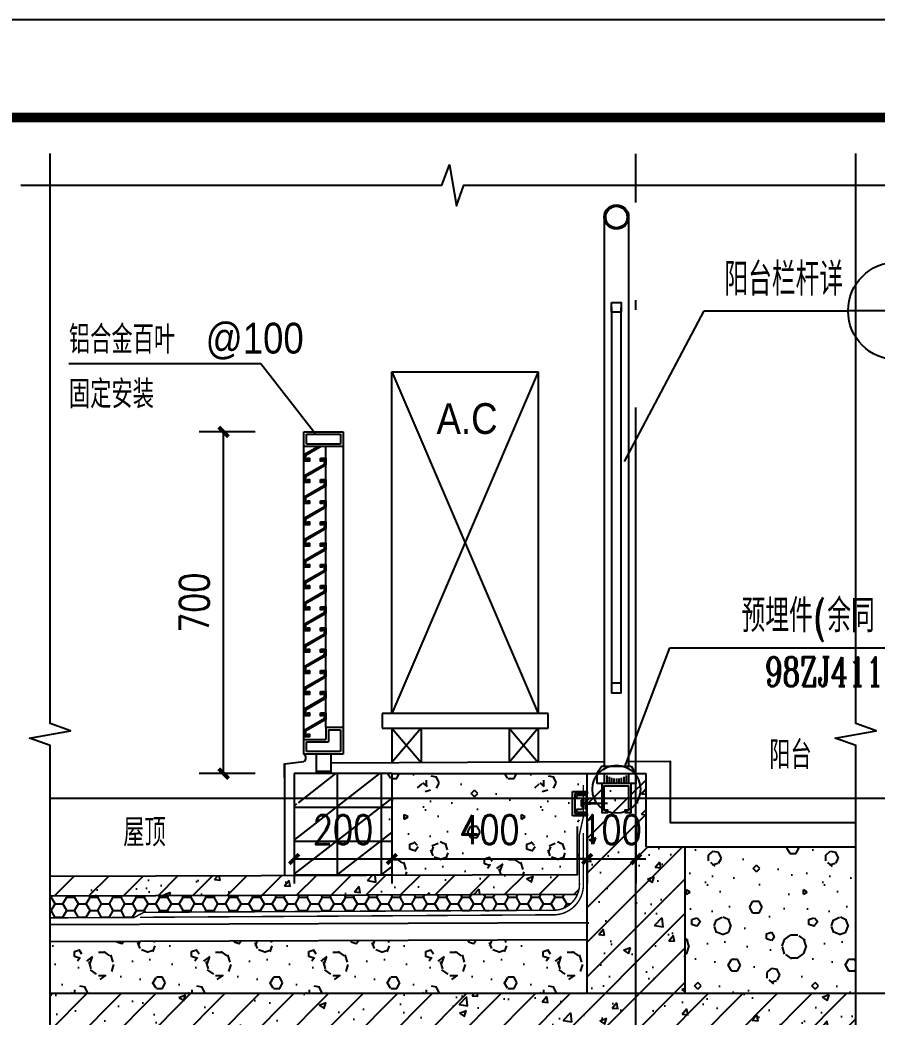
# Model space of a CAD drawing. Extents: x 718358 to 1668613, y -348838 to -159582.
# Drawn here: x 889085 to 890840, y -339000 to -336958 of the extents above; entities that cross this region are included whole.
import ezdxf

# ---------------------------------------------------------------- set-up
doc = ezdxf.new("R2010")
doc.units = 0
doc.header["$LTSCALE"] = 1000
doc.linetypes.add('DASH', pattern=[0.35, 0.25, -0.1])
doc.linetypes.add('DOTE', pattern=[2.42, 2, -0.2, 0.02, -0.2])
for name, color, linetype in [('建-可见线', 7, 'Continuous'), ('建-图例填充', 251, 'Continuous'), ('建-图框', 4, 'Continuous'), ('建-墙体', 2, 'Continuous'), ('建-尺寸', 73, 'Continuous'), ('建-引出', 3, 'Continuous'), ('建-房间名', 7, 'Continuous'), ('建-柱子', 6, 'Continuous'), ('建-楼梯-护栏', 163, 'Continuous'), ('建-空调及空调洞', 70, 'Continuous'), ('建-符号', 3, 'Continuous'), ('建-索引', 3, 'Continuous'), ('建-轮廓线', 7, 'Continuous'), ('建-轴网', 14, 'DOTE'), ('建-门窗剖', 4, 'Continuous'), ('建-阳台', 5, 'Continuous')]:
    doc.layers.add(name, color=color, linetype=linetype)
doc.styles.add('_TCH_DIM', font='gt单线西文.shx', dxfattribs={"width": 0.8, "bigfont": 'gt单线中文.shx'})
doc.styles.add('_TCH_LABEL', font='COMPLEX', dxfattribs={"bigfont": 'GBCBIG'})
doc.styles.add('_TCH_SPACE', font='gt单线西文.shx', dxfattribs={"width": 0.8, "height": 5, "bigfont": 'gt单线中文.shx'})
doc.styles.add('DIM_FONT', font='SIMPLEX.shx', dxfattribs={"width": 0.8, "bigfont": 'GBCBIG.shx'})
doc.dimstyles.new('DIMN20', dxfattribs={"dimscale": 0.2, "dimtxt": 300, "dimasz": 100, "dimexe": 250, "dimexo": 300, "dimgap": 150, "dimtad": 1, "dimdec": 0, "dimzin": 0, "dimdsep": 46, "dimtxsty": 'DIM_FONT', "dimblk": 'ARCHTICK', "dimcen": 0.09, "dimdle": 1, "dimclrt": 7, "dimazin": 2, "dimtfac": 1, "dimtdec": 0, "dimtix": 1, "dimtmove": 2, "dimatfit": 3, "dimldrblk": 'ARCHTICK', "dimfxl": 1, "dimtolj": 1, "dimtzin": 0, "dimarcsym": 0})

# ---------------------------------------------------------------- blocks, each defined once
blk = doc.blocks.new('A$C79397209')
at = {"layer": '建-空调及空调洞'}
for p, q in [((0, 0), (-300, -700)), ((-300, 0), (0, -700)), ((-300, 0), (0, 0)), ((-300, -700), (-300, 0)), ((0, 0), (0, -700)), ((-320, -700), (-320, -730)), ((20, -700), (-320, -700)), ((0, -700), (-300, -700)), ((20, -730), (20, -700)), ((-320, -730), (20, -730)), ((-240, -730), (-300, -800)), ((-300, -730), (-240, -800)), ((-300, -730), (-300, -800)), ((-240, -730), (-240, -800)), ((-60, -730), (0, -800)), ((-60, -730), (-59.9, -800)), ((0, -730), (-59.9, -800)), ((0, -730), (0, -800))]:
    blk.add_line(p, q, dxfattribs=at)
at = {"layer": '建-空调及空调洞', "style": '_TCH_DIM', "width": 0.888889}
blk.add_text('A.C', height=63, dxfattribs=at).set_placement((-208.3, -127.2))
blk = doc.blocks.new('ghgdfsdsa')
at = {"layer": '建-楼梯-护栏'}
for p, q in [((915644.9, -350305.3), (915644.9, -351430.3)), ((915694.9, -350305.3), (915694.9, -351430.3)), ((915659.9, -350490.3), (915659.9, -351280.3)), ((915679.9, -351280.3), (915679.9, -350490.3)), ((915679.9, -351260.3), (915659.9, -351260.3)), ((915679.9, -351280.3), (915659.9, -351280.3)), ((915639.9, -351430.3), (915629.9, -351445.3)), ((915639.9, -351430.3), (915699.9, -351430.3)), ((915699.9, -351430.3), (915709.9, -351445.3)), ((915629.9, -351445.3), (915629.9, -351465.3)), ((915629.9, -351445.3), (915709.9, -351445.3)), ((915644.9, -351445.3), (915644.9, -351465.3)), ((915644.9, -351450.3), (915644.9, -351455.3)), ((915649.9, -351449.2), (915649.9, -351465.3)), ((915654.9, -351452.1), (915654.9, -351465.3)), ((915684.9, -351452.1), (915684.9, -351465.3)), ((915689.9, -351449.2), (915689.9, -351465.3)), ((915694.9, -351445.3), (915694.9, -351465.3)), ((915694.9, -351450.3), (915694.9, -351455.3)), ((915709.9, -351445.3), (915709.9, -351465.3)), ((915709.9, -351465.3), (915629.9, -351465.3)), ((915644.9, -351460.3), (915644.9, -351465.3)), ((915659.9, -351454), (915659.9, -351465.3)), ((915664.9, -351455.1), (915664.9, -351465.3)), ((915669.9, -351455.5), (915669.9, -351465.3)), ((915674.9, -351455.1), (915674.9, -351465.3)), ((915679.9, -351454), (915679.9, -351465.3)), ((915694.9, -351460.3), (915694.9, -351465.3))]:
    blk.add_line(p, q, dxfattribs=at)
for points in [[(915659.9, -350480.3), (915679.9, -350480.3), (915679.9, -350500.3), (915659.9, -350500.3)], [(915687.4, -351525.3), (915699.9, -351525.3), (915699.9, -351465.3), (915639.9, -351465.3), (915639.9, -351525.3), (915652.4, -351525.3), (915652.4, -351520.3), (915644.9, -351520.3), (915644.9, -351470.3), (915694.9, -351470.3), (915694.9, -351520.3), (915687.4, -351520.3)]]:
    blk.add_lwpolyline(points, close=True, dxfattribs=at)
for radius in [25, 22]:
    blk.add_circle((915669.9, -350305.3), radius, dxfattribs=at)
blk = doc.blocks.new('edffd')
at = {"layer": '建-门窗剖'}
for p, q in [((462212.4, 66249.4), (462247.4, 66249.4)), ((462212.4, 66249.4), (462212.4, 66224.4)), ((462217.4, 66244.4), (462242.4, 66244.4)), ((462217.4, 66244.4), (462217.4, 66219.4)), ((462242.4, 66244.4), (462242.4, 66199.4)), ((462247.4, 66249.4), (462247.4, 66194.4)), ((462167.4, 66194.4), (462167.4, 66224.4)), ((462167.4, 66224.4), (462212.4, 66224.4)), ((462172.4, 66199.4), (462172.4, 66219.4)), ((462172.4, 66219.4), (462217.4, 66219.4)), ((462247.4, 66194.4), (462167.4, 66194.4)), ((462242.4, 66199.4), (462172.4, 66199.4)), ((462192.4, 66194.4), (462192.4, 66154.4)), ((462222.4, 66194.4), (462222.4, 66154.4)), ((462192.4, 66159.4), (462222.4, 66159.4))]:
    blk.add_line(p, q, dxfattribs=at)
blk = doc.blocks.new('5g')
at = {"layer": '建-轮廓线'}
blk.add_arc((467039.4, 67253.7), 9.28, 306.0642, 53.9358, dxfattribs=at)
at = {"layer": '建-门窗剖'}
for p, q in [((467044.9, 67891.2), (467044.9, 67921.2)), ((467044.9, 67921.2), (467124.9, 67921.2)), ((467049.9, 67896.2), (467049.9, 67916.2)), ((467049.9, 67916.2), (467119.9, 67916.2)), ((467119.9, 67916.2), (467119.9, 67896.2)), ((467124.9, 67921.2), (467124.9, 67891.2)), ((467044.9, 67291.2), (467044.9, 67891.2)), ((467124.9, 67891.2), (467044.9, 67891.2)), ((467119.9, 67896.2), (467049.9, 67896.2)), ((467089.9, 67316.2), (467089.9, 67891.2)), ((467124.9, 67891.2), (467124.9, 67316.2))]:
    blk.add_line(p, q, dxfattribs=at)
blk.add_lwpolyline([(467079.7, 67891.2), (467047.9, 67872.8), (467047.9, 67864.1), (467052.9, 67864.1), (467052.9, 67867.1), (467055.9, 67867.1), (467055.9, 67861.1), (467044.9, 67861.1), (467044.9, 67874.6), (467073.7, 67891.2)], dxfattribs=at)
for points in [[(467078.9, 67867.1), (467089.9, 67867.1), (467089.9, 67853.6), (467047.9, 67829.4), (467047.9, 67820.7), (467052.9, 67820.7), (467052.9, 67823.7), (467055.9, 67823.7), (467055.9, 67817.7), (467044.9, 67817.7), (467044.9, 67831.1), (467086.9, 67855.4), (467086.9, 67864.1), (467081.9, 67864.1), (467081.9, 67861.1), (467078.9, 67861.1)], [(467078.9, 67823.7), (467089.9, 67823.7), (467089.9, 67810.2), (467047.9, 67785.9), (467047.9, 67777.2), (467052.9, 67777.2), (467052.9, 67780.2), (467055.9, 67780.2), (467055.9, 67774.2), (467044.9, 67774.2), (467044.9, 67787.7), (467086.9, 67811.9), (467086.9, 67820.7), (467081.9, 67820.7), (467081.9, 67817.7), (467078.9, 67817.7)], [(467078.9, 67780.2), (467089.9, 67780.2), (467089.9, 67766.7), (467047.9, 67742.5), (467047.9, 67733.8), (467052.9, 67733.8), (467052.9, 67736.8), (467055.9, 67736.8), (467055.9, 67730.8), (467044.9, 67730.8), (467044.9, 67744.2), (467086.9, 67768.5), (467086.9, 67777.2), (467081.9, 67777.2), (467081.9, 67774.2), (467078.9, 67774.2)], [(467078.9, 67736.8), (467089.9, 67736.8), (467089.9, 67723.3), (467047.9, 67699), (467047.9, 67690.3), (467052.9, 67690.3), (467052.9, 67693.3), (467055.9, 67693.3), (467055.9, 67687.3), (467044.9, 67687.3), (467044.9, 67700.8), (467086.9, 67725), (467086.9, 67733.8), (467081.9, 67733.8), (467081.9, 67730.8), (467078.9, 67730.8)], [(467078.9, 67693.3), (467089.9, 67693.3), (467089.9, 67679.9), (467047.9, 67655.6), (467047.9, 67646.9), (467052.9, 67646.9), (467052.9, 67649.9), (467055.9, 67649.9), (467055.9, 67643.9), (467044.9, 67643.9), (467044.9, 67657.3), (467086.9, 67681.6), (467086.9, 67690.3), (467081.9, 67690.3), (467081.9, 67687.3), (467078.9, 67687.3)], [(467078.9, 67649.9), (467089.9, 67649.9), (467089.9, 67636.4), (467047.9, 67612.2), (467047.9, 67603.4), (467052.9, 67603.4), (467052.9, 67606.4), (467055.9, 67606.4), (467055.9, 67600.4), (467044.9, 67600.4), (467044.9, 67613.9), (467086.9, 67638.1), (467086.9, 67646.9), (467081.9, 67646.9), (467081.9, 67643.9), (467078.9, 67643.9)], [(467078.9, 67606.4), (467089.9, 67606.4), (467089.9, 67593), (467047.9, 67568.7), (467047.9, 67560), (467052.9, 67560), (467052.9, 67563), (467055.9, 67563), (467055.9, 67557), (467044.9, 67557), (467044.9, 67570.4), (467086.9, 67594.7), (467086.9, 67603.4), (467081.9, 67603.4), (467081.9, 67600.4), (467078.9, 67600.4)], [(467078.9, 67563), (467089.9, 67563), (467089.9, 67549.5), (467047.9, 67525.3), (467047.9, 67516.5), (467052.9, 67516.5), (467052.9, 67519.5), (467055.9, 67519.5), (467055.9, 67513.5), (467044.9, 67513.5), (467044.9, 67527), (467086.9, 67551.3), (467086.9, 67560), (467081.9, 67560), (467081.9, 67557), (467078.9, 67557)], [(467078.9, 67519.5), (467089.9, 67519.5), (467089.9, 67506.1), (467047.9, 67481.8), (467047.9, 67473.1), (467052.9, 67473.1), (467052.9, 67476.1), (467055.9, 67476.1), (467055.9, 67470.1), (467044.9, 67470.1), (467044.9, 67483.6), (467086.9, 67507.8), (467086.9, 67516.5), (467081.9, 67516.5), (467081.9, 67513.5), (467078.9, 67513.5)], [(467078.9, 67476.1), (467089.9, 67476.1), (467089.9, 67462.6), (467047.9, 67438.4), (467047.9, 67429.6), (467052.9, 67429.6), (467052.9, 67432.6), (467055.9, 67432.6), (467055.9, 67426.6), (467044.9, 67426.6), (467044.9, 67440.1), (467086.9, 67464.4), (467086.9, 67473.1), (467081.9, 67473.1), (467081.9, 67470.1), (467078.9, 67470.1)], [(467078.9, 67432.6), (467089.9, 67432.6), (467089.9, 67419.2), (467047.9, 67394.9), (467047.9, 67386.2), (467052.9, 67386.2), (467052.9, 67389.2), (467055.9, 67389.2), (467055.9, 67383.2), (467044.9, 67383.2), (467044.9, 67396.7), (467086.9, 67420.9), (467086.9, 67429.6), (467081.9, 67429.6), (467081.9, 67426.6), (467078.9, 67426.6)], [(467078.9, 67389.2), (467089.9, 67389.2), (467089.9, 67375.7), (467047.9, 67351.5), (467047.9, 67342.8), (467052.9, 67342.8), (467052.9, 67345.8), (467055.9, 67345.8), (467055.9, 67339.8), (467044.9, 67339.8), (467044.9, 67353.2), (467086.9, 67377.5), (467086.9, 67386.2), (467081.9, 67386.2), (467081.9, 67383.2), (467078.9, 67383.2)], [(467078.9, 67345.8), (467089.9, 67345.8), (467089.9, 67332.3), (467047.9, 67308), (467047.9, 67299.3), (467052.9, 67299.3), (467052.9, 67302.3), (467055.9, 67302.3), (467055.9, 67296.3), (467044.9, 67296.3), (467044.9, 67309.8), (467086.9, 67334), (467086.9, 67342.8), (467081.9, 67342.8), (467081.9, 67339.8), (467078.9, 67339.8)]]:
    blk.add_lwpolyline(points, close=True, dxfattribs=at)
at = {"layer": '建-阳台'}
blk.add_blockref('edffd', (4877.5, 1066.8), dxfattribs=at)
blk = doc.blocks.new('A$C1EB8728C')
for p, q in [((71.6, 50), (41.7, 50)), ((41.7, 50), (41.7, 45)), ((41.7, 45), (66.6, 45)), ((42.1, 36.6), (42.1, 41.6)), ((42.1, 41.6), (63.8, 41.6)), ((63.8, 41.6), (63.8, 36.6)), ((66.6, 45), (66.6, 5)), ((71.6, 0), (71.6, 50)), ((42.3, 36.6), (42.1, 36.6)), ((45.3, 16), (45.3, 33.6)), ((50.3, 31.6), (50.3, 18)), ((52.1, 32.1), (53.8, 32.1)), ((52.1, 20), (52.1, 32.1)), ((53.8, 32.1), (53.8, 20)), ((63.8, 36.6), (55.3, 36.6)), ((41.7, 5), (41.7, 0)), ((66.6, 5), (41.7, 5)), ((41.7, 0), (71.6, 0)), ((42.1, 8), (42.1, 13)), ((42.1, 13), (42.3, 13)), ((63.8, 8), (42.1, 8)), ((53.8, 20), (52.1, 20)), ((55.3, 13), (63.8, 13)), ((63.8, 13), (63.8, 8))]:
    blk.add_line(p, q)
at = {"ltscale": 0.0001}
for p in [(52.1, 27.8), (52.1, 24.2)]:
    blk.add_line(p, (0, 26), dxfattribs=at)
for centre, radius, start, end in [((42.3, 33.6), 3, 0, 90), ((55.3, 31.6), 5, 90, 180), ((42.3, 16), 3, 270, 0), ((55.3, 18), 5, 180, 270)]:
    blk.add_arc(centre, radius, start, end)
blk = doc.blocks.new('_ArchTick')
at = {"color": 0, "linetype": 'ByBlock', "const_width": 0.4}
blk.add_lwpolyline([(-0.5, -0.5), (0.5, 0.5)], dxfattribs=at)
blk = doc.blocks.new('*D2828')
at = {"layer": 'Defpoints', "color": 0, "transparency": 16777216}
for p in [(889501.9, -337801.4), (889626.4, -337801.4), (889626.4, -338501.4)]:
    blk.add_point(p, dxfattribs=at)
at = {"layer": '建-尺寸', "color": 0, "lineweight": -2, "transparency": 16777216}
for p, q in [((889566.4, -337801.4), (889451.9, -337801.4)), ((889501.9, -338501.6), (889501.9, -337801.2)), ((889566.4, -338501.4), (889451.9, -338501.4))]:
    blk.add_line(p, q, dxfattribs=at)
at = {"layer": '建-尺寸', "color": 0, "lineweight": -2, "transparency": 16777216, "xscale": 20, "yscale": 20, "zscale": 20}
for p, rotation in [((889501.9, -337801.4), 90), ((889501.9, -338501.4), 270)]:
    blk.add_blockref('_ArchTick', p, dxfattribs=dict(at, rotation=rotation))
at = {"layer": '建-尺寸', "color": 7, "transparency": 16777216, "insert": (889441.9, -338151.4), "char_height": 60, "attachment_point": 5, "rotation": 90, "style": 'DIM_FONT'}
blk.add_mtext('\\A1;700', dxfattribs=at)
blk = doc.blocks.new('*D3435')
at = {"layer": 'Defpoints', "color": 0, "transparency": 16777216}
for p in [(889646.4, -338541.9), (889846.4, -338541.9), (889846.4, -338676.2)]:
    blk.add_point(p, dxfattribs=at)
at = {"layer": '建-尺寸', "color": 0, "lineweight": -2, "transparency": 16777216}
for p, q in [((889646.4, -338601.9), (889646.4, -338726.2)), ((889846.4, -338601.9), (889846.4, -338726.2)), ((889646.2, -338676.2), (889846.6, -338676.2))]:
    blk.add_line(p, q, dxfattribs=at)
at = {"layer": '建-尺寸', "color": 0, "lineweight": -2, "transparency": 16777216, "xscale": 20, "yscale": 20, "zscale": 20, "rotation": 180}
blk.add_blockref('_ArchTick', (889646.4, -338676.2), dxfattribs=at)
at = {"layer": '建-尺寸', "color": 0, "lineweight": -2, "transparency": 16777216, "xscale": 20, "yscale": 20, "zscale": 20}
blk.add_blockref('_ArchTick', (889846.4, -338676.2), dxfattribs=at)
at = {"layer": '建-尺寸', "color": 7, "transparency": 16777216, "insert": (889746.4, -338616.2), "char_height": 60, "attachment_point": 5, "style": 'DIM_FONT'}
blk.add_mtext('\\A1;200', dxfattribs=at)
blk = doc.blocks.new('*D3436')
at = {"layer": 'Defpoints', "color": 0, "transparency": 16777216}
for p in [(889846.4, -338541.9), (890246.4, -338541.9), (890246.4, -338676.2)]:
    blk.add_point(p, dxfattribs=at)
at = {"layer": '建-尺寸', "color": 0, "lineweight": -2, "transparency": 16777216}
for p, q in [((889846.4, -338601.9), (889846.4, -338726.2)), ((890246.4, -338601.9), (890246.4, -338726.2)), ((889846.2, -338676.2), (890246.6, -338676.2))]:
    blk.add_line(p, q, dxfattribs=at)
at = {"layer": '建-尺寸', "color": 0, "lineweight": -2, "transparency": 16777216, "xscale": 20, "yscale": 20, "zscale": 20, "rotation": 180}
blk.add_blockref('_ArchTick', (889846.4, -338676.2), dxfattribs=at)
at = {"layer": '建-尺寸', "color": 0, "lineweight": -2, "transparency": 16777216, "xscale": 20, "yscale": 20, "zscale": 20}
blk.add_blockref('_ArchTick', (890246.4, -338676.2), dxfattribs=at)
at = {"layer": '建-尺寸', "color": 7, "transparency": 16777216, "insert": (890046.4, -338616.2), "char_height": 60, "attachment_point": 5, "style": 'DIM_FONT'}
blk.add_mtext('\\A1;400', dxfattribs=at)
blk = doc.blocks.new('*D3437')
at = {"layer": 'Defpoints', "color": 0, "transparency": 16777216}
for p in [(890246.4, -338541.9), (890346.4, -338541.9), (890346.4, -338676.2)]:
    blk.add_point(p, dxfattribs=at)
at = {"layer": '建-尺寸', "color": 0, "lineweight": -2, "transparency": 16777216}
for p, q in [((890246.4, -338601.9), (890246.4, -338726.2)), ((890346.4, -338601.9), (890346.4, -338726.2)), ((890246.4, -338676.2), (890226.4, -338676.2)), ((890246.4, -338676.2), (890346.4, -338676.2)), ((890346.4, -338676.2), (890366.4, -338676.2))]:
    blk.add_line(p, q, dxfattribs=at)
at = {"layer": '建-尺寸', "color": 0, "lineweight": -2, "transparency": 16777216, "xscale": 20, "yscale": 20, "zscale": 20}
blk.add_blockref('_ArchTick', (890246.4, -338676.2), dxfattribs=at)
at = {"layer": '建-尺寸', "color": 0, "lineweight": -2, "transparency": 16777216, "xscale": 20, "yscale": 20, "zscale": 20, "rotation": 180}
blk.add_blockref('_ArchTick', (890346.4, -338676.2), dxfattribs=at)
at = {"layer": '建-尺寸', "color": 7, "transparency": 16777216, "insert": (890296.4, -338616.2), "char_height": 60, "attachment_point": 5, "style": 'DIM_FONT'}
blk.add_mtext('\\A1;100', dxfattribs=at)

msp = doc.modelspace()

# ---------------------------------------------------------------- hatches: boundary and pattern name
at = {"layer": '建-图例填充'}
h = msp.add_hatch(dxfattribs=at)
h.set_pattern_fill('钢筋混凝土', color=256, scale=20, style=0)
h.set_pattern_definition([(45, (0, 0), (-35.355339, 35.355339), []), (50, (0, 0), (143.452037, -12.550427), [15, -165]), (355, (0, 0), (-27.750267, 150.438427), [12, -132]), (100.4514, (11.95, -1.05), (115.701876, 137.887908), [12.748038, -140.228422]), (46.1842, (0, 40), (213.44821, -33.103803), [22.5, -247.5]), (96.6356, (17.79, 37.24), (186.93254, 194.823574), [19.12206, -210.3426]), (351.1842, (0, 40), (186.93239, 194.82372), [18, -198]), (21, (20, 30), (119.38141, -80.523778), [15, -165]), (326, (20, 30), (48.663066, 145.03001), [12, -132]), (71.4514, (29.95, 23.29), (168.044526, 64.5061), [12.748038, -140.228422]), (37.5, (0, 0), (2.431971, 66.5787708), [0, -130.4, 0, -134, 0, -132.5]), (7.5, (0, 0), (52.6139075, 78.8823424), [0, -76.4, 0, -127.4, 0, -50.5]), (327.5, (-44.6, 0), (106.7644872, -4.5109743), [0, -50, 0, -156, 0, -207]), (317.5, (-64.6, 0), (116.637234, 20.0209965), [0, -65, 0, -103.6, 0, -147])])
h.paths.add_polyline_path([(890796.4, -338951.4), (890446.4, -338951.4), (890446.4, -338651.4), (890366.4, -338651.4), (890366.4, -338501.4), (890346.4, -338501.4), (890346.4, -338521.4), (890336.4, -338521.4), (890336.4, -338581.4), (890323.9, -338581.4), (890323.9, -338576.4), (890331.4, -338576.4), (890331.4, -338526.4), (890281.4, -338526.4), (890281.4, -338576.4), (890288.9, -338576.4), (890288.9, -338581.4), (890276.4, -338581.4), (890276.4, -338521.4), (890266.4, -338521.4), (890266.4, -338501.4), (890246.4, -338501.4), (890246.4, -338951.4), (889146.4, -338951.4), (889146.4, -339051.4), (890246.4, -339051.4), (890246.4, -339551.4), (890446.4, -339551.4), (890446.4, -339051.4), (890796.4, -339051.4)])
h = msp.add_hatch(dxfattribs=at)
h.set_pattern_fill('空心砖', color=256, scale=20, style=0)
h.set_pattern_definition([(0, (-2875.06, -50), (0, 70), []), (37.875, (-2795.063, -50), (-33.9230555, 43.6153314), []), (90, (-2795.06, -50), (-90, 6e-15), [])])
h.paths.add_polyline_path([(889646.4, -338709.9), (889846.4, -338709.3), (889846.4, -338501.4), (889646.4, -338501.4), (889646.4, -338560.6), (889688.1, -338562), (889646.4, -338563.5)])
h = msp.add_hatch(dxfattribs=at)
h.set_pattern_fill('加气混凝土', color=256, scale=20, style=0)
h.set_pattern_definition([(0, (-2812.26, -123.2), (120, 240), [0, -240]), (0, (-2952.66, -155.6), (120, 240), [0, -240]), (0, (-2874.66, -158), (120, 240), [0, -240]), (0, (-2789.46, -87.2), (120, 240), [0, -240]), (0, (-2889.06, -170), (120, 240), [0, -240]), (0, (-2765.46, 64), (120, 240), [0, -240]), (0, (-2838.66, 44.8), (120, 240), [0, -240]), (0, (-2800.26, 14.8), (120, 240), [0, -240]), (0, (-2995.86, 10), (120, 240), [0, -240]), (0, (-2878.26, -0.8), (120, 240), [0, -240]), (0, (-2923.86, -62), (120, 240), [0, -240]), (0, (-2921.46, -152), (120, 240), [0, -240]), (0, (-2831.46, -161.6), (120, 240), [0, -240]), (0, (-2765.46, -56), (120, 240), [0, -240]), (0, (-2989.86, -93.2), (120, 240), [0, -240]), (0, (-2969.46, -52.4), (120, 240), [0, -240]), (0, (-2875.86, -69.2), (120, 240), [0, -240]), (0, (-2909.46, -104), (120, 240), [0, -240]), (0, (-2928.66, -24.8), (120, 240), [0, -240]), (0, (-2898.66, 65.2), (120, 240), [0, -240]), (0, (-2980.26, -143.6), (120, 240), [0, -240]), (0, (-2848.26, 16), (120, 240), [0, -240]), (0, (-2959.86, 19.6), (120, 240), [0, -240]), (0, (-2979.06, 50.8), (120, 240), [0, -240]), (130.601294, (-2780.204, -11.143), (-599.99999337, 720.00000315), [10.53662, -4414.8444]), (18.434949, (-2797.347, -6.57), (599.9999978, 239.9999982), [10.842096, -1507.05116]), (90, (-2797.35, -16.86), (120, 240), [10.285714, -469.71426]), (161.565051, (-2787.06, -20.286), (-600.000003, 239.9999821), [10.842096, -1507.05116]), (53.1301023, (-2787.06, -20.286), (120.0000002, 240), [11.42857, -1188.5714]), (135, (-2777.92, -142.57), (-120.0000145, 239.999984), [9.697464, -669.12504]), (45, (-2791.63, -142.57), (119.999999, 239.999999), [9.697464, -669.12504]), (135, (-2784.775, -149.43), (-120.0000145, 239.999984), [9.697464, -669.12504]), (45, (-2784.775, -149.43), (119.999999, 239.999999), [9.697464, -669.12504]), (116.56505, (-2893.35, 18.57), (-2e-05, 479.999987), [12.77753, -255.5506]), (180, (-2899.06, 30), (-120, 240), [13.714286, -226.2857]), (63.43495, (-2918.5, 18.57), (1e-06, 480), [12.77753, -255.5506]), (116.56505, (-2912.78, 7.14), (-2e-05, 479.999987), [12.77753, -255.5506]), (0, (-2912.78, 7.14), (120, 240), [13.714286, -226.2857]), (63.43495, (-2899.06, 7.14), (1e-06, 480), [12.77753, -255.5506]), (107.102728, (-2803.061, -62.571), (-359.99998624, 1200.00000194), [15.54454, -6513.161]), (143.972626, (-2807.632, -47.714), (-2279.9999711, 1679.9999981), [15.54454, -3248.808]), (180, (-2820.2, -38.57), (-120, 240), [14.85714, -225.14284]), (36.0273733, (-2847.632, -47.714), (2279.99998315, 1679.9999819), [15.54454, -3248.808]), (71.565051, (-2852.204, -61.43), (360.0000018, 1199.999998), [14.456126, -1503.43712]), (107.102728, (-2847.632, -76.286), (-359.99998624, 1200.00000194), [15.54454, -6513.161]), (143.972626, (-2835.06, -85.429), (-2279.9999711, 1679.9999981), [15.54454, -3248.808]), (0, (-2835.06, -85.43), (120, 240), [14.85714, -225.14284]), (36.0273733, (-2820.204, -85.429), (2279.99998315, 1679.9999819), [15.54454, -3248.808]), (71.565051, (-2807.632, -76.286), (360.0000018, 1199.999998), [14.456126, -1503.43712]), (150.255118, (-2800.775, 49.43), (-360.00000085, 239.999997), [9.21401, -1925.72784]), (90, (-2808.78, 44.86), (120, 240), [9.14286, -470.8571]), (29.7448813, (-2808.775, 44.857), (360.0000002, 239.9999989), [9.21401, -1925.72784]), (116.56505, (-2856.78, -120.86), (-2e-05, 479.999987), [12.77753, -255.5506]), (168.690067, (-2862.49, -109.429), (-1080.0000008, 239.999994), [11.6549, -2435.8742]), (41.1859251, (-2883.061, -115.143), (2999.99998182, 2639.99997692), [12.14874, -5090.3208]), (90, (-2883.06, -126.57), (120, 240), [11.42857, -468.5714]), (138.814074, (-2873.918, -134.571), (-2999.99994668, 2640.00001681), [12.14874, -5090.3208]), (16.6992442, (-2873.918, -134.571), (3959.9999702, 1199.99998743), [11.93178, -4999.415]), (60.9453959, (-2862.489, -131.143), (119.99999968, 239.99999788), [11.766434, -4930.1358]), (109.983106, (-2957.347, -20.286), (-600.00000226, 1679.99999555), [13.3768, -5604.879]), (155.556045, (-2961.918, -7.714), (-1560.00000595, 719.99998504), [13.809194, -5786.0526]), (24.4439547, (-2987.061, -7.714), (1560.00000078, 719.99999654), [13.809194, -5786.0526]), (70.0168934, (-2991.632, -20.286), (600.00000181, 1679.99999583), [13.3768, -5604.879]), (109.983106, (-2987.061, -32.857), (-600.00000226, 1679.99999555), [13.3768, -5604.879]), (160.016893, (-2974.49, -37.429), (-600.00000035, 239.99998907), [13.3768, -2795.751]), (19.9831065, (-2974.49, -37.429), (599.9999967, 239.9999996), [13.3768, -2795.751]), (70.0168934, (-2961.918, -32.857), (600.00000181, 1679.99999583), [13.3768, -5604.879]), (122.005383, (-2868.204, -42), (-120.0000161, 239.99998775), [10.78169, -2253.3736]), (18.434949, (-2884.204, -36.286), (599.9999978, 239.9999982), [10.842096, -1507.05116]), (90, (-2884.2, -46.57), (120, 240), [10.285714, -469.71426]), (161.565051, (-2873.918, -50), (-600.000003, 239.9999821), [10.842096, -1507.05116]), (54.4623222, (-2873.918, -50), (839.99999878, 1199.9999982), [9.83123, -4119.2846]), (116.56505, (-2937.92, -100.29), (-2e-05, 479.999987), [12.77753, -255.5506]), (180, (-2943.63, -88.86), (-120, 240), [12.57143, -227.42856]), (59.0362434, (-2963.06, -100.286), (120.0000004, 239.99999884), [13.32789, -2785.5288]), (120.963756, (-2956.204, -111.714), (-120.0000164, 239.999989), [13.32789, -2785.5288]), (0, (-2956.2, -111.71), (120, 240), [12.57143, -227.42856]), (63.43495, (-2943.63, -111.71), (1e-06, 480), [12.77753, -255.5506])])
h.paths.add_polyline_path([(890236.2, -338601.4), (890238.4, -338591), (890238.4, -338588.1), (890216.5, -338588.1), (890216.5, -338538.1), (890238.4, -338538.1), (890238.4, -338524.9), (890238.4, -338501.4), (889838.4, -338501.4), (889838.4, -338601.4)])
h.paths.add_polyline_path([(889838.4, -338709.3), (890226.4, -338708), (890226.4, -338609.6), (890234.4, -338609.6), (890236.2, -338601.4), (889838.4, -338601.4)])
h = msp.add_hatch(dxfattribs=at)
h.set_pattern_fill('钢筋混凝土', color=256, scale=20, style=0)
h.set_pattern_definition([(45, (-2883.06, 6e-11), (-35.355339, 35.355339), []), (50, (-2883.06, 6e-11), (143.452037, -12.550427), [15, -165]), (355, (-2883.06, 6e-11), (-27.750267, 150.438427), [12, -132]), (100.4514, (-2871.1, -1.05), (115.701876, 137.887908), [12.748038, -140.228422]), (46.1842, (-2883.06, 40), (213.44821, -33.103803), [22.5, -247.5]), (96.6356, (-2865.27, 37.24), (186.93254, 194.823574), [19.12206, -210.3426]), (351.1842, (-2883.06, 40), (186.93239, 194.82372), [18, -198]), (21, (-2863.06, 30), (119.38141, -80.523778), [15, -165]), (326, (-2863.06, 30), (48.663066, 145.03001), [12, -132]), (71.4514, (-2853.11, 23.29), (168.044526, 64.5061), [12.748038, -140.228422]), (37.5, (-2883.06, 6e-11), (2.431971, 66.5787708), [0, -130.4, 0, -134, 0, -132.5]), (7.5, (-2883.06, 6e-11), (52.6139075, 78.8823424), [0, -76.4, 0, -127.4, 0, -50.5]), (327.5, (-2927.66, 6e-11), (106.7644872, -4.5109743), [0, -50, 0, -156, 0, -207]), (317.5, (-2947.66, 6e-11), (116.637234, 20.0209965), [0, -65, 0, -103.6, 0, -147])])
h.paths.add_polyline_path([(889138.4, -338711.6), (889138.4, -338751.6), (890226.8, -338748.1, 0.122557), (890230.4, -338722.5), (890230.4, -338577.5), (890234.4, -338559.6), (890226.4, -338559.6), (890226.4, -338708), (889838.4, -338709.3), (889838.4, -338709.6), (889738.4, -338709.6)])
h = msp.add_hatch(dxfattribs=at)
h.set_pattern_fill('加气混凝土', color=256, scale=20, style=0)
h.set_pattern_definition([(0, (1055325.25, -213157.14), (120, 240), [0, -240]), (0, (1055184.85, -213189.54), (120, 240), [0, -240]), (0, (1055262.85, -213191.94), (120, 240), [0, -240]), (0, (1055348.05, -213121.14), (120, 240), [0, -240]), (0, (1055248.45, -213203.94), (120, 240), [0, -240]), (0, (1055372.05, -212969.94), (120, 240), [0, -240]), (0, (1055298.85, -212989.14), (120, 240), [0, -240]), (0, (1055337.25, -213019.14), (120, 240), [0, -240]), (0, (1055141.65, -213023.94), (120, 240), [0, -240]), (0, (1055259.25, -213034.74), (120, 240), [0, -240]), (0, (1055213.65, -213095.94), (120, 240), [0, -240]), (0, (1055216.05, -213185.94), (120, 240), [0, -240]), (0, (1055306.05, -213195.54), (120, 240), [0, -240]), (0, (1055372.05, -213089.94), (120, 240), [0, -240]), (0, (1055147.65, -213127.14), (120, 240), [0, -240]), (0, (1055168.05, -213086.34), (120, 240), [0, -240]), (0, (1055261.65, -213103.14), (120, 240), [0, -240]), (0, (1055228.05, -213137.94), (120, 240), [0, -240]), (0, (1055208.85, -213058.74), (120, 240), [0, -240]), (0, (1055238.85, -212968.74), (120, 240), [0, -240]), (0, (1055157.25, -213177.54), (120, 240), [0, -240]), (0, (1055289.25, -213017.94), (120, 240), [0, -240]), (0, (1055177.65, -213014.34), (120, 240), [0, -240]), (0, (1055158.45, -212983.14), (120, 240), [0, -240]), (130.601294, (1055357.308, -213045.086), (-599.9999934, 720.00000315), [10.53662, -4414.8444]), (18.434949, (1055340.166, -213040.515), (599.999998, 239.999998), [10.8421, -1507.05116]), (90, (1055340.17, -213050.8), (120, 240), [10.2857, -469.71426]), (161.56505, (1055350.45, -213054.23), (-600.000003, 239.999982), [10.8421, -1507.05116]), (53.130102, (1055350.45, -213054.23), (120, 240), [11.42857, -1188.5714]), (135, (1055359.59, -213176.515), (-120.000015, 239.999984), [9.69746, -669.12504]), (45, (1055345.88, -213176.515), (120, 240), [9.69746, -669.12504]), (135, (1055352.74, -213183.37), (-120.000015, 239.999984), [9.69746, -669.12504]), (45, (1055352.74, -213183.37), (120, 240), [9.69746, -669.12504]), (116.56505, (1055244.17, -213015.37), (-2e-05, 479.99999), [12.77753, -255.5506]), (180, (1055238.45, -213003.94), (-120, 240), [13.7143, -226.2857]), (63.43495, (1055219.02, -213015.37), (1e-06, 480), [12.77753, -255.5506]), (116.56505, (1055224.74, -213026.8), (-2e-05, 479.99999), [12.77753, -255.5506]), (0, (1055224.74, -213026.8), (120, 240), [13.7143, -226.2857]), (63.43495, (1055238.45, -213026.8), (1e-06, 480), [12.77753, -255.5506]), (107.102728, (1055334.451, -213096.515), (-359.99998624, 1200.00000194), [15.54454, -6513.161]), (143.972626, (1055329.88, -213081.657), (-2279.9999711, 1679.9999981), [15.54454, -3248.808]), (180, (1055317.3, -213072.51), (-120, 240), [14.85714, -225.14284]), (36.027373, (1055289.88, -213081.657), (2279.9999832, 1679.9999819), [15.54454, -3248.808]), (71.565051, (1055285.31, -213095.37), (360.000002, 1199.999998), [14.45613, -1503.43712]), (107.102728, (1055289.88, -213110.229), (-359.99998624, 1200.00000194), [15.54454, -6513.161]), (143.972626, (1055302.451, -213119.372), (-2279.9999711, 1679.9999981), [15.54454, -3248.808]), (0, (1055302.45, -213119.37), (120, 240), [14.85714, -225.14284]), (36.027373, (1055317.308, -213119.372), (2279.9999832, 1679.9999819), [15.54454, -3248.808]), (71.565051, (1055329.88, -213110.23), (360.000002, 1199.999998), [14.45613, -1503.43712]), (150.255118, (1055336.737, -212984.515), (-360.000001, 239.999997), [9.214, -1925.72784]), (90, (1055328.74, -212989.09), (120, 240), [9.14286, -470.8571]), (29.744881, (1055328.737, -212989.086), (360, 239.999999), [9.214, -1925.72784]), (116.56505, (1055280.74, -213154.8), (-2e-05, 479.99999), [12.77753, -255.5506]), (168.690067, (1055275.023, -213143.372), (-1080.0000008, 239.999994), [11.6549, -2435.8742]), (41.185925, (1055254.451, -213149.086), (2999.9999818, 2639.9999769), [12.14874, -5090.3208]), (90, (1055254.45, -213160.51), (120, 240), [11.42857, -468.5714]), (138.814074, (1055263.594, -213168.515), (-2999.9999467, 2640.0000168), [12.14874, -5090.3208]), (16.699244, (1055263.594, -213168.515), (3959.9999702, 1199.9999874), [11.93178, -4999.415]), (60.945396, (1055275.023, -213165.086), (119.9999997, 239.9999979), [11.76643, -4930.1358]), (109.983106, (1055180.166, -213054.229), (-600.00000226, 1679.99999555), [13.3768, -5604.879]), (155.556045, (1055175.594, -213041.657), (-1560.00000595, 719.99998504), [13.8092, -5786.0526]), (24.4439547, (1055150.451, -213041.657), (1560.0000008, 719.99999654), [13.8092, -5786.0526]), (70.0168934, (1055145.88, -213054.229), (600.0000018, 1679.99999583), [13.3768, -5604.879]), (109.983106, (1055150.451, -213066.8), (-600.00000226, 1679.99999555), [13.3768, -5604.879]), (160.016893, (1055163.023, -213071.372), (-600.0000004, 239.999989), [13.3768, -2795.751]), (19.983107, (1055163.023, -213071.372), (599.9999967, 239.9999996), [13.3768, -2795.751]), (70.0168934, (1055175.594, -213066.8), (600.0000018, 1679.99999583), [13.3768, -5604.879]), (122.005383, (1055269.308, -213075.943), (-120.000016, 239.9999877), [10.7817, -2253.3736]), (18.434949, (1055253.31, -213070.23), (599.999998, 239.999998), [10.8421, -1507.05116]), (90, (1055253.31, -213080.51), (120, 240), [10.2857, -469.71426]), (161.56505, (1055263.594, -213083.943), (-600.000003, 239.999982), [10.8421, -1507.05116]), (54.462322, (1055263.594, -213083.943), (839.9999988, 1199.9999982), [9.83123, -4119.2846]), (116.56505, (1055199.6, -213134.23), (-2e-05, 479.99999), [12.77753, -255.5506]), (180, (1055193.88, -213122.8), (-120, 240), [12.57143, -227.42856]), (59.036243, (1055174.451, -213134.229), (120.0000004, 239.9999988), [13.3279, -2785.5288]), (120.963756, (1055181.308, -213145.657), (-120.0000164, 239.999989), [13.3279, -2785.5288]), (0, (1055181.3, -213145.66), (120, 240), [12.57143, -227.42856]), (63.43495, (1055193.88, -213145.66), (1e-06, 480), [12.77753, -255.5506])])
h.paths.add_polyline_path([(890796.4, -338651.4), (890446.4, -338651.4), (890446.4, -338951.4), (890796.4, -338951.4)])
h = msp.add_hatch(dxfattribs=at)
h.set_pattern_fill('HONEY', color=256, scale=10, style=0)
h.set_pattern_definition([(0, (-2883.061, 6e-11), (23.8125, 13.74815), [15.875, -31.75]), (120, (-2883.061, 6e-11), (-23.81249716, 13.74815493), [15.875, -31.75]), (60, (-2883.061, 6e-11), (2.84e-06, 27.49630493), [-31.75, 15.875])])
edge = h.paths.add_edge_path()
edge.add_line((889146.4, -338751.6), (889146.4, -338796.8))
edge.add_line((889146.4, -338796.8), (889318.6, -338796))
edge.add_line((889318.6, -338796), (889338.5, -338785.5))
edge.add_line((889338.5, -338785.5), (890181.7, -338781.2))
edge.add_arc((890177.4, -338728.1), 53.3, 274.5912, 337.9726)
edge.add_line((890226.8, -338748.1), (889146.4, -338751.6))
h = msp.add_hatch(dxfattribs=at)
h.set_pattern_fill('加气混凝土', color=256, scale=20, style=0)
h.set_pattern_definition([(0, (-2812.26, -73.2), (120, 240), [0, -240]), (0, (-2952.66, -105.6), (120, 240), [0, -240]), (0, (-2874.66, -108), (120, 240), [0, -240]), (0, (-2789.46, -37.2), (120, 240), [0, -240]), (0, (-2889.06, -120), (120, 240), [0, -240]), (0, (-2765.46, 114), (120, 240), [0, -240]), (0, (-2838.66, 94.8), (120, 240), [0, -240]), (0, (-2800.26, 64.8), (120, 240), [0, -240]), (0, (-2995.86, 60), (120, 240), [0, -240]), (0, (-2878.26, 49.2), (120, 240), [0, -240]), (0, (-2923.86, -12), (120, 240), [0, -240]), (0, (-2921.46, -102), (120, 240), [0, -240]), (0, (-2831.46, -111.6), (120, 240), [0, -240]), (0, (-2765.46, -6), (120, 240), [0, -240]), (0, (-2989.86, -43.2), (120, 240), [0, -240]), (0, (-2969.46, -2.4), (120, 240), [0, -240]), (0, (-2875.86, -19.2), (120, 240), [0, -240]), (0, (-2909.46, -54), (120, 240), [0, -240]), (0, (-2928.66, 25.2), (120, 240), [0, -240]), (0, (-2898.66, 115.2), (120, 240), [0, -240]), (0, (-2980.26, -93.6), (120, 240), [0, -240]), (0, (-2848.26, 66), (120, 240), [0, -240]), (0, (-2959.86, 69.6), (120, 240), [0, -240]), (0, (-2979.06, 100.8), (120, 240), [0, -240]), (130.601294, (-2780.204, 38.857), (-599.99999337, 720.00000315), [10.53662, -4414.8444]), (18.434949, (-2797.347, 43.43), (599.9999978, 239.9999982), [10.842096, -1507.05116]), (90, (-2797.35, 33.14), (120, 240), [10.285714, -469.71426]), (161.565051, (-2787.06, 29.714), (-600.000003, 239.9999821), [10.842096, -1507.05116]), (53.1301023, (-2787.06, 29.714), (120.0000002, 240), [11.42857, -1188.5714]), (135, (-2777.92, -92.57), (-120.0000145, 239.999984), [9.697464, -669.12504]), (45, (-2791.63, -92.57), (119.999999, 239.999999), [9.697464, -669.12504]), (135, (-2784.775, -99.43), (-120.0000145, 239.999984), [9.697464, -669.12504]), (45, (-2784.775, -99.43), (119.999999, 239.999999), [9.697464, -669.12504]), (116.56505, (-2893.35, 68.57), (-2e-05, 479.999987), [12.77753, -255.5506]), (180, (-2899.06, 80), (-120, 240), [13.714286, -226.2857]), (63.43495, (-2918.5, 68.57), (1e-06, 480), [12.77753, -255.5506]), (116.56505, (-2912.78, 57.14), (-2e-05, 479.999987), [12.77753, -255.5506]), (0, (-2912.78, 57.14), (120, 240), [13.714286, -226.2857]), (63.43495, (-2899.06, 57.14), (1e-06, 480), [12.77753, -255.5506]), (107.102728, (-2803.061, -12.571), (-359.99998624, 1200.00000194), [15.54454, -6513.161]), (143.972626, (-2807.632, 2.286), (-2279.9999711, 1679.9999981), [15.54454, -3248.808]), (180, (-2820.2, 11.43), (-120, 240), [14.85714, -225.14284]), (36.0273733, (-2847.632, 2.286), (2279.99998315, 1679.9999819), [15.54454, -3248.808]), (71.565051, (-2852.204, -11.43), (360.0000018, 1199.999998), [14.456126, -1503.43712]), (107.102728, (-2847.632, -26.286), (-359.99998624, 1200.00000194), [15.54454, -6513.161]), (143.972626, (-2835.06, -35.429), (-2279.9999711, 1679.9999981), [15.54454, -3248.808]), (0, (-2835.06, -35.43), (120, 240), [14.85714, -225.14284]), (36.0273733, (-2820.204, -35.429), (2279.99998315, 1679.9999819), [15.54454, -3248.808]), (71.565051, (-2807.632, -26.286), (360.0000018, 1199.999998), [14.456126, -1503.43712]), (150.255118, (-2800.775, 99.43), (-360.00000085, 239.999997), [9.21401, -1925.72784]), (90, (-2808.78, 94.86), (120, 240), [9.14286, -470.8571]), (29.7448813, (-2808.775, 94.857), (360.0000002, 239.9999989), [9.21401, -1925.72784]), (116.56505, (-2856.78, -70.86), (-2e-05, 479.999987), [12.77753, -255.5506]), (168.690067, (-2862.49, -59.429), (-1080.0000008, 239.999994), [11.6549, -2435.8742]), (41.1859251, (-2883.061, -65.143), (2999.99998182, 2639.99997692), [12.14874, -5090.3208]), (90, (-2883.06, -76.57), (120, 240), [11.42857, -468.5714]), (138.814074, (-2873.918, -84.571), (-2999.99994668, 2640.00001681), [12.14874, -5090.3208]), (16.6992442, (-2873.918, -84.571), (3959.9999702, 1199.99998743), [11.93178, -4999.415]), (60.9453959, (-2862.489, -81.143), (119.99999968, 239.99999788), [11.766434, -4930.1358]), (109.983106, (-2957.347, 29.714), (-600.00000226, 1679.99999555), [13.3768, -5604.879]), (155.556045, (-2961.918, 42.286), (-1560.00000595, 719.99998504), [13.809194, -5786.0526]), (24.4439547, (-2987.061, 42.286), (1560.00000078, 719.99999654), [13.809194, -5786.0526]), (70.0168934, (-2991.632, 29.714), (600.00000181, 1679.99999583), [13.3768, -5604.879]), (109.983106, (-2987.061, 17.143), (-600.00000226, 1679.99999555), [13.3768, -5604.879]), (160.016893, (-2974.49, 12.571), (-600.00000035, 239.99998907), [13.3768, -2795.751]), (19.9831065, (-2974.49, 12.571), (599.9999967, 239.9999996), [13.3768, -2795.751]), (70.0168934, (-2961.918, 17.143), (600.00000181, 1679.99999583), [13.3768, -5604.879]), (122.005383, (-2868.204, 8), (-120.0000161, 239.99998775), [10.78169, -2253.3736]), (18.434949, (-2884.204, 13.714), (599.9999978, 239.9999982), [10.842096, -1507.05116]), (90, (-2884.2, 3.43), (120, 240), [10.285714, -469.71426]), (161.565051, (-2873.918, 6e-11), (-600.000003, 239.9999821), [10.842096, -1507.05116]), (54.4623222, (-2873.918, 6e-11), (839.99999878, 1199.9999982), [9.83123, -4119.2846]), (116.56505, (-2937.92, -50.29), (-2e-05, 479.999987), [12.77753, -255.5506]), (180, (-2943.63, -38.86), (-120, 240), [12.57143, -227.42856]), (59.0362434, (-2963.06, -50.286), (120.0000004, 239.99999884), [13.32789, -2785.5288]), (120.963756, (-2956.204, -61.714), (-120.0000164, 239.999989), [13.32789, -2785.5288]), (0, (-2956.2, -61.71), (120, 240), [12.57143, -227.42856]), (63.43495, (-2943.63, -61.71), (1e-06, 480), [12.77753, -255.5506])])
h.paths.add_polyline_path([(889146.4, -338844.9), (889146.4, -338951.4), (890238.4, -338951.4), (890238.4, -338841.2)])

# ---------------------------------------------------------------- linework, layer by layer
at = {"layer": '建-可见线'}
for p, q in [((889626.4, -338481.4), (889626.4, -338710)), ((889146.4, -338751.6, 0), (890226.8, -338748.1)), ((889146.4, -338810.1, 0), (890246.4, -338806.3)), ((889146.4, -338844.9, 0), (890246.4, -338841.2))]:
    msp.add_line(p, q, dxfattribs=at)
for points in [[(889626.4, -338509.6), (889626.4, -338481.4), (889666.4, -338476.4)], [(889721.4, -338479.3), (890281.4, -338476.6)], [(890331.4, -338476.4), (890416.4, -338476), (890416.4, -338601.4), (890796.4, -338601.4)]]:
    msp.add_lwpolyline(points, dxfattribs=at)
at = {"layer": '建-可见线', "linetype": 'DASH', "ltscale": 0.1, "const_width": 3, "elevation": 0}
for points in [[(890238.4, -338524.9), (890238.4, -338591), (890230.4, -338627.5), (890230.4, -338722.5, -0.421029), (890181.7, -338781.2), (889338.5, -338785.5), (889318.6, -338796), (889146.4, -338796.8)], [(890238.4, -338622.9), (890238.4, -338722.5, -0.425737), (890181.7, -338790.5), (889330.4, -338795.7)]]:
    msp.add_lwpolyline(points, format="xyb", dxfattribs=at)
at = {"layer": '建-可见线', "elevation": 0}
msp.add_lwpolyline([(889146.4, -338711.6), (890226.4, -338708), (890226.4, -338609.6)], dxfattribs=at)
at = {"layer": '建-图框'}
msp.add_lwpolyline([(885687.9, -348837.6), (902507.9, -348837.6), (902507.9, -336957.6), (885687.9, -336957.6)], close=True, dxfattribs=at)
at = {"layer": '建-图框', "const_width": 20}
msp.add_lwpolyline([(886187.9, -348637.6), (902307.9, -348637.6), (902307.9, -337157.6), (886187.9, -337157.6)], close=True, dxfattribs=at)
at = {"layer": '建-墙体'}
for p, q in [((889646.4, -338501.4), (889646.4, -338709.6)), ((889846.4, -338501.4), (889646.4, -338501.4)), ((889846.4, -338501.4), (890246.4, -338501.4)), ((889846.4, -338501.4), (890246.4, -338501.4)), ((889846.4, -338501.4), (889846.4, -338709.6)), ((890446.4, -338651.4), (890796.4, -338651.4)), ((889846.4, -338709.6), (889646.4, -338709.6))]:
    msp.add_line(p, q, dxfattribs=at)
at = {"layer": '建-引出'}
for p, q in [((889578.3, -337661.9), (889185, -337661.9)), ((889690.7, -337806.6), (889578.3, -337661.9))]:
    msp.add_line(p, q, dxfattribs=at)
at = {"layer": '建-柱子'}
for p, q in [((890246.4, -338951.4), (890246.4, -338501.4)), ((890246.4, -338501.4), (890366.4, -338501.4)), ((890366.4, -338501.4), (890366.4, -338651.4)), ((890366.4, -338651.4), (890446.4, -338651.4)), ((890446.4, -338651.4), (890446.4, -338951.4)), ((889146.4, -338951.4), (890246.4, -338951.4)), ((890446.4, -338951.4), (890796.4, -338951.4))]:
    msp.add_line(p, q, dxfattribs=at)
at = {"layer": '建-符号'}
for points in [[(889146.4, -339611.4), (889146.4, -338443.8), (889104.4, -338428.5), (889188.4, -338413.7), (889146.4, -338398.8), (889146.4, -337231.3)], [(890796.4, -339611.4), (890796.4, -338443.8), (890754.4, -338428.5), (890838.4, -338413.7), (890796.4, -338398.8), (890796.4, -337231.3)], [(889086.4, -337296.3), (889948.9, -337296.3), (889964.2, -337254.3), (889979, -337338.3), (889993.9, -337296.3), (890856.4, -337296.3)]]:
    msp.add_lwpolyline(points, dxfattribs=at)
at = {"layer": '建-索引'}
for p, q in [((890322.9, -337862.3), (890486.1, -337553.6)), ((890486.1, -337553.6), (890780.8, -337553.6)), ((890980.8, -337553.6), (890780.8, -337553.6)), ((890323.8, -338487.4), (890415.8, -338243.5)), ((890415.8, -338243.5), (890871.4, -338243.5))]:
    msp.add_line(p, q, dxfattribs=at)
for centre, radius in [((890880.8, -337553.6), 100), ((890306.4, -338533.4), 49.2)]:
    msp.add_circle(centre, radius, dxfattribs=at)
at = {"layer": '建-轴网', "linetype": 'DOTE'}
for p, q in [((889146.4, -338551.4), (890996.4, -338551.4)), ((889146.4, -338951.4), (890996.4, -338951.4))]:
    msp.add_line(p, q, dxfattribs=at)
msp.add_lwpolyline([(890346.4, -339751.4), (890346.4, -337231.8)], dxfattribs=at)

# ---------------------------------------------------------------- block references
at = {"layer": '建-可见线'}
msp.add_blockref('ghgdfsdsa', (-25363.5, 12944), dxfattribs=at)
at = {"layer": '建-图例填充'}
msp.add_blockref('A$C79397209', (890146.4, -337678.4), dxfattribs=at)
at = {"layer": '建-图例填充', "xscale": -1}
msp.add_blockref('A$C1EB8728C', (890288.1, -338588.1), dxfattribs=at)
at = {"layer": '建-阳台'}
msp.add_blockref('5g', (422621.6, -405722.6), dxfattribs=at)

# ---------------------------------------------------------------- texts
at = {"layer": '建-引出', "style": '_TCH_DIM'}
for s, height, width, p in [('铝合金百叶', 57.32, 0.8, (889185, -337640.9)), ('@100', 63, 0.888889, (889465, -337640.9)), ('固定安装', 57.32, 0.8, (889185, -337752.9))]:
    msp.add_text(s, height=height, dxfattribs=dict(at, width=width)).set_placement(p)
at = {"layer": '建-房间名', "style": '_TCH_SPACE', "width": 0.8}
for s, p in [('阳台', (890619.2, -338491.8)), ('屋顶', (889296.3, -338650.7)), ('屋顶', (889296.3, -338650.7))]:
    msp.add_text(s, height=57.32, dxfattribs=at).set_placement(p)
at = {"layer": '建-索引', "style": '_TCH_LABEL'}
for s, p in [('阳台栏杆详', (890527.5, -337522.5)), ('余同', (890738.1, -338211.7)), ('预埋件', (890562.7, -338211.7))]:
    msp.add_text(s, height=67.52, dxfattribs=at).set_placement(p)
at = {"layer": '建-索引', "style": '_TCH_LABEL', "width": 0.705882}
for s, p in [('(', (890710.1, -338211.7)), ('98ZJ411', (890610.4, -338322.4))]:
    msp.add_text(s, height=59.5, dxfattribs=at).set_placement(p)

# ---------------------------------------------------------------- dimensions: what is measured, and where the dimension line sits
at = {"layer": '建-尺寸'}
for p1, p2, distance, picture, middle in [((889626.4, -338501.4), (889626.4, -337801.4), 124.5, '*D2828', (889441.9, -338151.4)), ((889646.4, -338541.9), (889846.4, -338541.9), -134.4, '*D3435', (889746.4, -338616.2)), ((889846.4, -338541.9), (890246.4, -338541.9), -134.4, '*D3436', (890046.4, -338616.2)), ((890246.4, -338541.9), (890346.4, -338541.9), -134.4, '*D3437', (890296.4, -338616.2))]:
    dim = msp.add_aligned_dim(p1=p1, p2=p2, distance=distance, dimstyle='DIMN20', dxfattribs=at)
    dim.commit()
    dim.dimension.update_dxf_attribs({"geometry": picture, "text_midpoint": middle})

doc.saveas('drawing.dxf')
